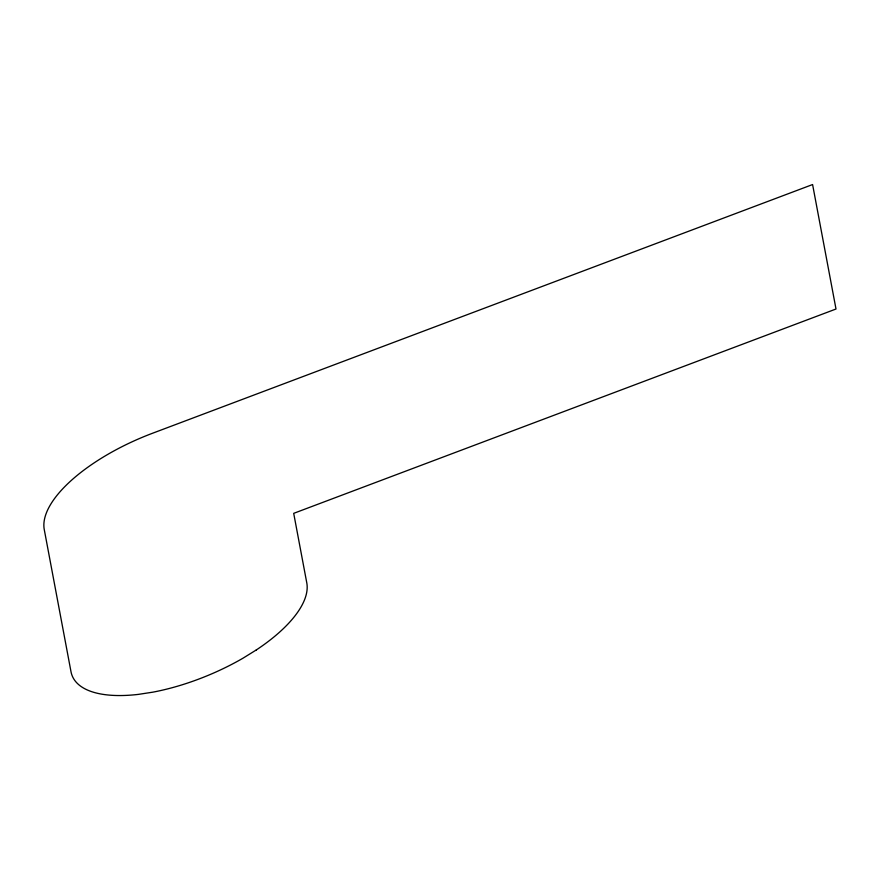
<?xml version="1.0" encoding="UTF-8"?>
<svg xmlns="http://www.w3.org/2000/svg" width="880" height="880" viewBox="0 0 880 880"><rect width="100%" height="100%" fill="white"/><g stroke="black" fill="none" stroke-linecap="round" stroke-linejoin="round"><path stroke-width="1.32" d="M256.278 649.968L243.012 658.185A126.379 51.81 -22.7 0 1 152.779 692.175L138.391 694.386A126.379 51.81 -22.7 0 1 70.994 671.682L44.264 529.584A126.379 51.81 -22.7 0 1 152.405 433.301L812.592 184.547L836 309.012L293.7 513.348L306.779 582.846A126.379 51.81 -22.7 0 1 256.278 649.968"/></g></svg>
